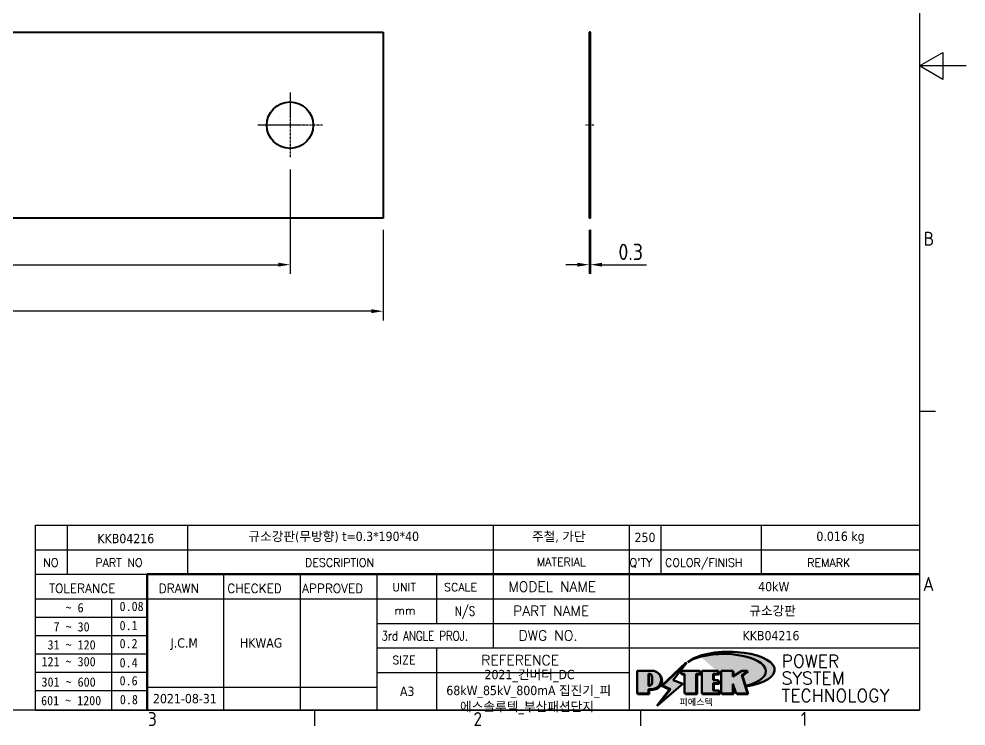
# Model space of a CAD drawing. Header units: millimetres. Extents: x 0 to 420, y 0 to 297.
# Drawn here: x 216.4 to 420, y 6.6 to 158.6 of the extents above; entities that cross this region are included whole.
import ezdxf
from ezdxf.enums import TextEntityAlignment as Align

# ---------------------------------------------------------------- set-up
doc = ezdxf.new("R2010")
doc.units = ezdxf.units.MM
doc.linetypes.add('CHAIN', pattern=[0.7087, 0.4724, -0.0591, 0.1181, -0.0591])
doc.linetypes.add('DASHED', pattern=[0.2067, 0.1654, -0.0413])
doc.layers.get('0').update_dxf_attribs({"color": 3, "lineweight": 25, "true_color": 0x00ff00})
for name, color, linetype, lineweight, true_color in [('가려진 것(ISO)', 2, 'DASHED', 18, 0xffff00), ('가시적인 것(ISO)', 3, 'Continuous', 40, 0x00ff00), ('제목(ISO)', 5, 'Continuous', 50, 0x0000ff), ('중심 표식(ISO)', 1, 'Continuous', 25, 0xff0000), ('중심선(ISO)', 1, 'Continuous', 25, 0xff0000), ('치수(ISO)', 2, 'Continuous', 25, 0xffff00)]:
    doc.layers.add(name, color=color, linetype=linetype, lineweight=lineweight, true_color=true_color)
doc.layers.add('경계(ISO)', color=7, linetype='Continuous', lineweight=25)
doc.layers.add('해치(ISO)', color=7, linetype='Continuous', lineweight=18)
doc.styles.add('HAN_291', font='')
doc.styles.add('HAN_370', font='', dxfattribs={"width": 2})
doc.styles.add('RC_284', font='ROMANC.shx')
doc.styles.add('RC_287', font='ROMANC.shx')
doc.styles.add('RC_292', font='ROMANC.shx')
doc.styles.add('ROMANT_294', font='romant.shx')
doc.styles.add('문자 텍스트_PSTEK_POSCO', font='isocp.shx')
doc.styles.add('치수 텍스트_PSTEK_POSCO', font='isocp.shx')
doc.styles.add('텍스트 스타일198', font='tahoma.ttf')
doc.styles.add('텍스트 스타일333', font='ROMANC.shx', dxfattribs={"width": 0.800000011920929})
doc.styles.get('HAN_291').set_extended_font_data('GulimChe')
doc.styles.get('HAN_370').set_extended_font_data('GulimChe')
doc.dimstyles.new('치수_PSTEK_POSCO', dxfattribs={"dimtxt": 3.5, "dimasz": 2.5, "dimexe": 2, "dimexo": 2.5, "dimgap": 1, "dimtad": 1, "dimrnd": 1e-08, "dimdsep": 46, "dimtxsty": '치수 텍스트_PSTEK_POSCO', "dimcen": 0.09, "dimdle": 10, "dimclrd": 7, "dimclre": 7, "dimclrt": 2, "dimadec": 1, "dimazin": 2, "dimtfac": 1, "dimtmove": 0, "dimatfit": 3, "dimfxl": 1, "dimtolj": 1, "dimlwd": -1, "dimlwe": -1, "dimarcsym": 0})

# ---------------------------------------------------------------- blocks, each defined once
blk = doc.blocks.new('경계 Default Border')
at = {"layer": '경계(ISO)'}
for p, q in [((410, 74.25000190734863), (413.4000015258789, 74.25000190734863)), ((280, 10), (280, 6.599999666213989)), ((350, 10), (350, 6.599999666213989))]:
    blk.add_line(p, q, dxfattribs=at)
at = {"layer": '경계(ISO)', "flags": 128}
for points in [[(10, 10), (10, 287.0000076293945), (410, 287.0000076293945), (410, 10), (10, 10)], [(420, 148.5000038146973), (410, 148.5000038146973), (415, 151.3867473602295), (415, 145.6132507324219), (410, 148.5000038146973)]]:
    blk.add_lwpolyline(points, dxfattribs=at)
at = {"layer": '경계(ISO)', "color": 2, "true_color": 0xffff00, "char_height": 3.00000011920929, "attachment_point": 7, "style": '문자 텍스트_PSTEK_POSCO'}
for s, insert in [('B', (410.878270202895, 109.8463944559917)), ('A', (410.7144008173592, 35.61784856929444)), ('3', (244.1685395229535, 6.57139439638704)), ('2', (314.127739416884, 6.57139439638704)), ('1', (384.4860661041481, 6.59999988079071))]:
    blk.add_mtext(s, dxfattribs=dict(at, insert=insert))
blk = doc.blocks.new('제목 블록 PSTEK')
at = {"true_color": 0x848484}
for points in [[(317.2195697678507, 17.0593801673321), (322.0326348870767, 21.62682475217465), (322.2781991042243, 21.94392121864296), (317.0471853425802, 16.97985676345368), (318.7512090904202, 16.1899260703855), (316.0018030350395, 12.71868385740789), (316.3356552234328, 13.00206718743325), (318.9235935156908, 16.2694494742633)], [(321.9846681452406, 19.60711530335299), (321.4042753185749, 19.60711530335299), (321.4042753185749, 19.45905590879572), (321.9846681452406, 19.45905590879572)], [(324.6615819988275, 19.45905590879572), (325.4196460989604, 19.45905590879572), (325.4196460989604, 20.11051724484596), (325.2419748254881, 20.11051724484596), (325.2419748254881, 19.60711530335299), (324.4839107253602, 19.60711530335299), (324.4839107253602, 15.3430047401139), (322.1623394187076, 15.3430047401139), (322.1623394187076, 15.19494534555726), (324.6615819988275, 15.19494534555726)], [(328.2914414389548, 19.45905590879572), (329.4054050004294, 19.45905590879572), (329.4054050004294, 20.11051724484596), (329.2277337269622, 20.11051724484596), (329.2277337269622, 19.60711530335299), (328.1137701654877, 19.60711530335299), (328.1137701654877, 18.25543873810179), (328.2914414389548, 18.25543873810179)], [(332.5088862584528, 20.1105172448466), (332.3312149849806, 20.1105172448466), (332.3312149849806, 18.99741471888368), (332.5088862584528, 19.11081371413894)], [(335.6156307331414, 20.11051724484596), (335.2535118015555, 20.11051724484596), (334.2514536401189, 19.30614745124769), (335.4855464857051, 15.3430047401139), (333.1954852176545, 15.3430047401139), (333.2478643833523, 15.19494534555726), (335.6632177591723, 15.19494534555726), (334.4291249135862, 19.15808805669106)], [(328.2914414389548, 17.41554667867274), (329.4054050004294, 17.41554667867274), (329.4054050004294, 18.10737934354514), (329.2277337269622, 18.10737934354514), (329.2277337269622, 17.56360607323003), (328.1137701654877, 17.56360607323003), (328.1137701654877, 15.9944660761648), (328.2914414389548, 15.9944660761648)], [(332.5088862584528, 16.92964231796647), (332.3312149849806, 17.43186301645164), (332.3312149849806, 15.3430047401139), (330.0369607660135, 15.3430047401139), (330.0369607660135, 15.19494534555726), (332.5088862584528, 15.19494534555726)], [(329.5356972676428, 15.8464066816075), (329.3580259941756, 15.8464066816075), (329.3580259941756, 15.3430047401139), (325.8342124037171, 15.3430047401139), (325.8342124037171, 15.19494534555726), (329.5356972676428, 15.19494534555726)]]:
    blk.add_hatch(color=252, dxfattribs=at).paths.add_polyline_path(points)
at = {"true_color": 0x0000ff}
blk.add_hatch(color=5, dxfattribs=at).paths.add_polyline_path([(321.6183518841322, 17.4193704504104), (319.5281351041078, 18.24969419629727), (322.4505835294948, 22.02344462252142), (317.2195697678507, 17.0593801673321), (318.9235935156908, 16.2694494742633), (316.1741874603099, 12.79820726128571)])
at = {"true_color": 0xff0000}
h = blk.add_hatch(color=1, dxfattribs=at)
edge = h.paths.add_edge_path(flags=0)
edge.add_line((314.2242174273352, 19.60711530335299), (314.2242174273352, 17.00126995915134))
edge.add_line((314.2242174273352, 17.00126995915134), (314.3485873187598, 17.00126995915134))
edge.add_arc((314.3485873187598, 17.6527312952023), 0.6514613360509371, 270, 360)
edge.add_line((315.0000486548106, 17.6527312952023), (315.0000486548106, 18.95565396730211))
edge.add_arc((314.3485873187598, 18.95565396730212), 0.6514613360508712, 0, 90)
edge.add_line((314.3485873187598, 19.60711530335299), (314.2242174273352, 19.60711530335299))
edge = h.paths.add_edge_path()
edge.add_arc((314.9847713324306, 18.28938669179658), 1.969189947606664, 269.9999999999959, 450)
edge.add_line((314.9847713324306, 20.25857663940318), (311.7664314776902, 20.25857663940324))
edge.add_line((311.7664314776902, 20.25857663940324), (311.7664314776902, 15.3430047401139))
edge.add_line((311.7664314776902, 15.3430047401139), (314.2242174273352, 15.3430047401139))
edge.add_line((314.2242174273352, 15.3430047401139), (314.2242174273352, 16.32019674418991))
edge.add_line((314.2242174273352, 16.32019674418991), (314.9847713324307, 16.32019674418991))
at = {"true_color": 0x848484}
h = blk.add_hatch(color=252, dxfattribs=at)
edge = h.paths.add_edge_path()
edge.add_arc((314.9847713324309, 18.28938669179657), 1.969189947606666, 270, 406.8278729790604)
edge.add_arc((315.1624426058984, 18.1413272972396), 1.969189947606962, -90, 53.560984836317004, ccw=False)
edge.add_line((315.1624426058984, 16.17213734963263), (314.4018887008024, 16.17213734963263))
edge.add_line((314.4018887008024, 16.17213734963263), (314.4018887008024, 15.19494534555726))
edge.add_line((314.4018887008024, 15.19494534555726), (311.9441027511573, 15.19494534555726))
edge.add_line((311.9441027511573, 15.19494534555726), (311.9441027511573, 15.3430047401139))
edge.add_line((311.9441027511573, 15.3430047401139), (314.2242174273352, 15.3430047401139))
edge.add_line((314.2242174273352, 15.3430047401139), (314.2242174273352, 16.32019674418991))
edge.add_line((314.2242174273352, 16.32019674418991), (314.9847713324309, 16.32019674418991))
h = blk.add_hatch(color=252, dxfattribs=at)
edge = h.paths.add_edge_path()
edge.add_line((314.4018887008024, 19.45905590879572), (314.5262585922315, 19.45905590879572))
edge.add_arc((314.5262585922314, 18.80759457274939), 0.6514613360463194, 60.4189348879147, 90.00000000000318, ccw=False)
edge.add_arc((314.3485873187602, 18.95565396730057), 0.6514613360524251, 39.96992292766206, 90.00000000009999)
edge.add_line((314.3485873187591, 19.60711530335307), (314.2242174273352, 19.60711530335298))
edge.add_line((314.2242174273352, 19.60711530335299), (314.2242174273352, 17.00126995915134))
edge.add_line((314.2242174273352, 17.00126995915134), (314.3485873187591, 17.00126995915134))
edge.add_arc((314.3485873187568, 17.652731295233), 0.6514613360816299, 270.0000000002, 274.6930825552478)
edge.add_line((314.4018887008024, 17.0034541317032), (314.4018887008024, 19.45905590879572))
at = {"true_color": 0xff0000}
for points in [[(324.4839107253602, 19.60711530335299), (325.2419748254881, 19.60711530335299), (325.2419748254881, 20.25857663940324), (321.2266040451076, 20.25857663940324), (321.2266040451076, 19.60711530335299), (321.9846681452406, 19.60711530335299), (321.9846681452406, 15.3430047401139), (324.4839107253602, 15.3430047401139)], [(329.2277337269622, 20.25857663940324), (325.65654113025, 20.25857663940324), (325.65654113025, 15.3430047401139), (329.3580259941756, 15.3430047401139), (329.3580259941756, 15.9944660761648), (328.1137701654877, 15.9944660761648), (328.1137701654877, 17.56360607323003), (329.2277337269622, 17.56360607323003), (329.2277337269622, 18.25543873810179), (328.1137701654877, 18.25543873810179), (328.1137701654877, 19.60711530335299), (329.2277337269622, 19.60711530335299)], [(332.3312149849806, 20.25857663940324), (329.8592894925411, 20.25857663940324), (329.8592894925411, 15.3430047401139), (332.3312149849806, 15.3430047401139), (332.3312149849806, 17.4318630164523), (333.0701931098801, 15.3430047401139), (335.4855464857051, 15.3430047401139), (334.2514536401189, 19.30614745124769), (335.4379594596742, 20.25857663940324), (334.3071782107978, 20.25857663940324), (332.3312149849806, 18.99741471888304)]]:
    blk.add_hatch(color=1, dxfattribs=at).paths.add_polyline_path(points)
at = {"layer": '해치(ISO)', "true_color": 0x27d1fc}
h = blk.add_hatch(color=140, dxfattribs=at)
edge = h.paths.add_edge_path()
edge.add_ellipse((330.3660919371412, 20.15576403068321), major_axis=(9.100907360794343, 0), ratio=0.4069904968023172, start_angle=301.3098473703837, end_angle=507.7436900681698)
edge.add_ellipse((331.5340919371412, 20.4634168429492), major_axis=(-9.82350664112931, 0), ratio=0.3942600559756514, start_angle=111.51207141178469, end_angle=334.47025347086895, ccw=False)
edge.add_line((335.1363447531188, 16.8601935978785), (335.0955236905705, 16.99119398620872))
at = {"color": 180, "true_color": 0x3f00ff}
for p, q in [((182.475792979055, 11.79100474011392), (182.4757929790549, 51.56524660363496)), ((182.4757929790549, 51.56524660363496), (372.4757929537551, 51.56524660363496)), ((189.2651435055721, 51.56524660363496), (189.2651435055722, 41.00524660363494)), ((215.2152739891528, 41.00524660363494), (215.2152739891528, 51.56524660363496)), ((280.8758854511282, 51.56524660363496), (280.8758854511282, 41.00524660363494)), ((310.0881549537552, 51.56524660363496), (310.0881549537553, 41.00524660363494)), ((316.9044520275131, 51.56524660363496), (316.9044520275127, 41.00524660363494)), ((338.4566026226726, 51.56524660363496), (338.4566026226727, 41.00524660363494)), ((372.4757929537551, 51.56524660363496), (372.4757929537551, 11.79100474011389)), ((182.475792979055, 46.2852466036349), (372.4757929537551, 46.28524660363492)), ((182.475792979055, 41.00524660363493), (206.451475290024, 41.00524660363493)), ((222.9401812389276, 11.79100474011392), (222.9401812389276, 41.00524660363494)), ((239.4288871878316, 11.79100474011392), (239.4288871878316, 41.00524660363494)), ((255.9175931367356, 11.79100474011392), (255.9175931367356, 41.00524660363494)), ((268.6918866058747, 41.00524660363494), (268.6918866058747, 30.44524660363498)), ((280.8758854511282, 41.00524660363494), (280.8758854511282, 25.16524660363502)), ((310.088154953755, 41.00524660363494), (310.088154953755, 11.79100474011392)), ((182.475792979055, 35.72524660363497), (206.451475290024, 35.72524660363497)), ((198.8621818849491, 12.02524660363491), (198.8621818849491, 35.72524660363497)), ((206.451475290024, 35.72524660363497), (372.4757929537551, 35.72524660363497)), ((182.475792979055, 31.77524660363492), (206.451475290024, 31.77524660363492)), ((255.917593136736, 30.44524660363498), (372.4757929537552, 30.44524660363501)), ((182.475792979055, 27.82524660363487), (206.451475290024, 27.82524660363487)), ((255.9175931367359, 25.16524660363502), (372.4757929537552, 25.165246603635)), ((268.6918866058744, 25.16524660363502), (268.6918866058744, 11.79100474011392)), ((182.475792979055, 23.87524660363505), (206.451475290024, 23.87524660363505)), ((182.475792979055, 19.92524660363478), (206.451475290024, 19.92524660363478)), ((255.9175931367359, 19.88524660363481), (310.0881549537553, 19.88524660363481)), ((206.451475290024, 16.74100474011396), (255.9175931367359, 16.74100474011396)), ((182.475792979055, 15.97524660363496), (206.451475290024, 15.97524660363496)), ((182.475792979055, 11.79100474011392), (372.4757929537551, 11.79100474011389))]:
    blk.add_line(p, q, dxfattribs=at)
at = {"color": 7, "lineweight": 50}
for p, q in [((206.4514752900237, 11.79100474011392), (206.4514752900237, 41.00524660363494)), ((206.451475290024, 41.00524660363494), (372.4757929537551, 41.00524660363496))]:
    blk.add_line(p, q, dxfattribs=at)
at = {"color": 7}
for p, q in [((322.2781991042243, 21.94392121864296), (317.0471853425802, 16.97985676345368)), ((322.4505835294948, 22.02344462252142), (317.2195697678507, 17.0593801673321)), ((317.2195697678507, 17.0593801673321), (322.0326348870767, 21.62682475217465)), ((319.5281351041078, 18.24969419629727), (322.4505835294948, 22.02344462252142)), ((322.0326348870767, 21.62682475217465), (322.2781991042243, 21.94392121864296)), ((311.7664314776902, 20.25900474011391), (311.7664314776902, 15.34300474011391)), ((314.9847713324309, 20.25857663940324), (311.7664314776902, 20.25857663940324)), ((314.9847713324309, 20.25857663940324), (311.7664314776902, 20.25857663940324)), ((311.7664314776902, 20.25857663940324), (311.7664314776902, 15.3430047401139)), ((314.2242174273352, 17.00126995915134), (314.2242174273352, 19.60711530335299)), ((314.2242174273352, 19.60711530335299), (314.3485873187591, 19.60711530335299)), ((314.3485873187591, 19.60711530335299), (314.2242174273352, 19.60711530335299)), ((314.2242174273352, 19.60711530335299), (314.2242174273352, 17.00126995915134)), ((314.2242174273352, 17.00126995915134), (314.2242174273352, 19.60711530335299)), ((314.2242174273352, 19.60711530335299), (314.3485873187591, 19.60711530335299)), ((314.4018887008024, 19.45905590879572), (314.5262585922314, 19.45905590879572)), ((314.4018887008024, 17.0034541317032), (314.4018887008024, 19.45905590879572)), ((315.0000486548106, 18.95565396730275), (315.0000486548106, 17.65273129520161)), ((315.0000486548106, 18.95565396730275), (315.0000486548106, 17.65273129520161)), ((325.2419748254881, 20.25857663940324), (321.2266040451076, 20.25857663940324)), ((321.2266040451076, 20.25857663940324), (321.2266040451076, 19.60711530335299)), ((325.2419748254881, 20.25857663940324), (321.2266040451076, 20.25857663940324)), ((321.2266040451076, 20.25857663940324), (321.2266040451076, 19.60711530335299)), ((321.2266040451076, 19.60711530335299), (321.9846681452406, 19.60711530335299)), ((321.2266040451076, 19.60711530335299), (321.9846681452406, 19.60711530335299)), ((321.4042753185749, 19.60711530335299), (321.4042753185749, 19.45905590879572)), ((321.9846681452406, 19.60711530335299), (321.4042753185749, 19.60711530335299)), ((321.4042753185749, 19.45905590879572), (321.9846681452406, 19.45905590879572)), ((321.9846681452406, 19.60711530335299), (321.9846681452406, 15.3430047401139)), ((321.9846681452406, 19.45905590879572), (321.9846681452406, 19.60711530335299)), ((321.9846681452406, 19.60711530335299), (321.9846681452406, 15.3430047401139)), ((324.4839107253602, 19.60711530335299), (325.2419748254881, 19.60711530335299)), ((324.4839107253602, 15.3430047401139), (324.4839107253602, 19.60711530335299)), ((325.2419748254881, 19.60711530335299), (324.4839107253602, 19.60711530335299)), ((324.4839107253602, 19.60711530335299), (324.4839107253602, 15.3430047401139)), ((324.4839107253602, 19.60711530335299), (325.2419748254881, 19.60711530335299)), ((324.4839107253602, 15.3430047401139), (324.4839107253602, 19.60711530335299)), ((324.6615819988275, 19.45905590879572), (325.4196460989604, 19.45905590879572)), ((324.6615819988275, 15.19494534555726), (324.6615819988275, 19.45905590879572)), ((325.2419748254881, 19.60711530335299), (325.2419748254881, 20.25857663940324)), ((325.2419748254881, 19.60711530335299), (325.2419748254881, 20.25857663940324)), ((325.4196460989604, 20.11051724484596), (325.2419748254881, 20.11051724484596)), ((325.2419748254881, 20.11051724484596), (325.2419748254881, 19.60711530335299)), ((325.4196460989604, 19.45905590879572), (325.4196460989604, 20.11051724484596)), ((329.2277337269622, 20.25857663940324), (325.65654113025, 20.25857663940324)), ((325.65654113025, 20.25857663940324), (325.65654113025, 15.3430047401139)), ((325.65654113025, 20.25857663940324), (325.65654113025, 15.3430047401139)), ((329.2277337269622, 20.25857663940324), (325.65654113025, 20.25857663940324)), ((328.1137701654877, 18.25543873810179), (328.1137701654877, 19.60711530335299)), ((328.1137701654877, 19.60711530335299), (329.2277337269622, 19.60711530335299)), ((329.2277337269622, 19.60711530335299), (328.1137701654877, 19.60711530335299)), ((328.1137701654877, 19.60711530335299), (328.1137701654877, 18.25543873810179)), ((328.1137701654877, 18.25543873810179), (328.1137701654877, 19.60711530335299)), ((328.1137701654877, 19.60711530335299), (329.2277337269622, 19.60711530335299)), ((328.2914414389548, 18.25543873810179), (328.2914414389548, 19.45905590879572)), ((328.2914414389548, 19.45905590879572), (329.4054050004294, 19.45905590879572)), ((329.2277337269622, 19.60711530335299), (329.2277337269622, 20.25857663940324)), ((329.2277337269622, 19.60711530335299), (329.2277337269622, 20.25857663940324)), ((329.4054050004294, 20.11051724484596), (329.2277337269622, 20.11051724484596)), ((329.2277337269622, 20.11051724484596), (329.2277337269622, 19.60711530335299)), ((329.4054050004294, 19.45905590879572), (329.4054050004294, 20.11051724484596)), ((332.3312149849806, 20.25857663940324), (329.8592894925411, 20.25857663940324)), ((329.8592894925411, 20.25857663940324), (329.8592894925411, 15.3430047401139)), ((329.8592894925411, 20.25857663940324), (329.8592894925411, 15.3430047401139)), ((332.3312149849806, 20.25857663940324), (329.8592894925411, 20.25857663940324)), ((334.3071782107978, 20.25857663940324), (332.3312149849806, 18.99741471888304)), ((332.3312149849806, 18.99741471888304), (332.3312149849806, 20.25857663940324)), ((334.3071782107978, 20.25857663940324), (332.3312149849806, 18.99741471888304)), ((332.3312149849806, 18.99741471888304), (332.3312149849806, 20.25857663940324)), ((332.5088862584528, 20.1105172448466), (332.3312149849806, 20.1105172448466)), ((332.3312149849806, 20.1105172448466), (332.3312149849806, 18.99741471888368)), ((332.3312149849806, 18.99741471888368), (332.5088862584528, 19.11081371413894)), ((332.5088862584528, 19.11081371413894), (332.5088862584528, 20.1105172448466)), ((334.2514536401189, 19.30614745124769), (335.4379594596742, 20.25857663940324)), ((334.2514536401189, 19.30614745124769), (335.4379594596742, 20.25857663940324)), ((335.2535118015555, 20.11051724484596), (334.2514536401189, 19.30614745124769)), ((335.4855464857051, 15.3430047401139), (334.2514536401189, 19.30614745124769)), ((334.2514536401189, 19.30614745124769), (335.4855464857051, 15.3430047401139)), ((335.4855464857051, 15.3430047401139), (334.2514536401189, 19.30614745124769)), ((335.4379594596742, 20.25857663940324), (334.3071782107978, 20.25857663940324)), ((335.4379594596742, 20.25857663940324), (334.3071782107978, 20.25857663940324)), ((334.4291249135862, 19.15808805669104), (335.6156307331414, 20.11051724484596)), ((335.6632177591723, 15.19494534555726), (334.4291249135862, 19.15808805669104)), ((335.6156307331414, 20.11051724484596), (335.2535118015555, 20.11051724484596)), ((314.3485873187591, 17.00126995915134), (314.2242174273352, 17.00126995915134)), ((314.2242174273352, 17.00126995915134), (314.3485873187591, 17.00126995915134)), ((314.3485873187591, 17.00126995915134), (314.2242174273352, 17.00126995915134)), ((314.2242174273352, 16.32019674418991), (314.9847713324309, 16.32019674418991)), ((314.2242174273352, 15.3430047401139), (314.2242174273352, 16.32019674418991)), ((314.9847713324309, 16.32019674418991), (314.2242174273352, 16.32019674418991)), ((314.2242174273352, 16.32019674418991), (314.2242174273352, 15.3430047401139)), ((314.2242174273352, 16.32019674418991), (314.9847713324309, 16.32019674418991)), ((314.2242174273352, 15.3430047401139), (314.2242174273352, 16.32019674418991)), ((316.1741874603099, 12.79820726128571), (321.6183518841322, 17.4193704504104)), ((317.0471853425802, 16.97985676345368), (318.7512090904202, 16.1899260703855)), ((318.9235935156908, 16.2694494742633), (317.2195697678507, 17.0593801673321)), ((317.2195697678507, 17.0593801673321), (318.9235935156908, 16.2694494742633)), ((321.6183518841322, 17.4193704504104), (319.5281351041078, 18.24969419629727)), ((329.2277337269622, 18.25543873810179), (328.1137701654877, 18.25543873810179)), ((328.1137701654877, 18.25543873810179), (328.2914414389548, 18.25543873810179)), ((329.2277337269622, 18.25543873810179), (328.1137701654877, 18.25543873810179)), ((328.1137701654877, 17.56360607323003), (329.2277337269622, 17.56360607323003)), ((328.1137701654877, 15.9944660761648), (328.1137701654877, 17.56360607323003)), ((329.2277337269622, 17.56360607323003), (328.1137701654877, 17.56360607323003)), ((328.1137701654877, 17.56360607323003), (328.1137701654877, 15.9944660761648)), ((328.1137701654877, 17.56360607323003), (329.2277337269622, 17.56360607323003)), ((328.1137701654877, 15.9944660761648), (328.1137701654877, 17.56360607323003)), ((328.2914414389548, 15.9944660761648), (328.2914414389548, 17.41554667867274)), ((328.2914414389548, 17.41554667867274), (329.4054050004294, 17.41554667867274)), ((329.2277337269622, 17.56360607323003), (329.2277337269622, 18.25543873810179)), ((329.2277337269622, 17.56360607323003), (329.2277337269622, 18.25543873810179)), ((329.4054050004294, 18.10737934354514), (329.2277337269622, 18.10737934354514)), ((329.2277337269622, 18.10737934354514), (329.2277337269622, 17.56360607323003)), ((329.4054050004294, 17.41554667867274), (329.4054050004294, 18.10737934354514)), ((332.3312149849806, 17.4318630164523), (333.0701931098801, 15.3430047401139)), ((332.3312149849806, 15.3430047401139), (332.3312149849806, 17.4318630164523)), ((332.5088862584528, 16.92964231796647), (332.3312149849806, 17.43186301645164)), ((332.3312149849806, 17.43186301645164), (332.3312149849806, 15.3430047401139)), ((332.3312149849806, 17.4318630164523), (333.0701931098801, 15.3430047401139)), ((332.3312149849806, 15.3430047401139), (332.3312149849806, 17.4318630164523)), ((332.5088862584528, 15.19494534555726), (332.5088862584528, 16.92964231796647)), ((345.0447381189468, 17.50375595811051), (344.9867755289346, 17.689895936919)), ((311.7664314776902, 15.3430047401139), (314.2242174273352, 15.3430047401139)), ((311.7664314776902, 15.3430047401139), (314.2242174273352, 15.3430047401139)), ((314.2242174273352, 15.3430047401139), (311.9441027511573, 15.3430047401139)), ((311.9441027511573, 15.3430047401139), (311.9441027511573, 15.19494534555726)), ((311.9441027511573, 15.19494534555726), (314.4018887008024, 15.19494534555726)), ((314.4018887008024, 16.17213734963263), (315.162442605898, 16.17213734963263)), ((314.4018887008024, 15.19494534555726), (314.4018887008024, 16.17213734963263)), ((318.7512090904202, 16.1899260703855), (316.0018030350395, 12.71868385740789)), ((318.9235935156908, 16.2694494742633), (316.1741874603099, 12.79820726128571)), ((316.3356552234328, 13.00206718743325), (318.9235935156908, 16.2694494742633)), ((321.9846681452406, 15.3430047401139), (324.4839107253602, 15.3430047401139)), ((321.9846681452406, 15.3430047401139), (324.4839107253602, 15.3430047401139)), ((324.4839107253602, 15.3430047401139), (322.1623394187076, 15.3430047401139)), ((322.1623394187076, 15.3430047401139), (322.1623394187076, 15.19494534555726)), ((322.1623394187076, 15.19494534555726), (324.6615819988275, 15.19494534555726)), ((325.65654113025, 15.3430047401139), (329.3580259941756, 15.3430047401139)), ((325.65654113025, 15.3430047401139), (329.3580259941756, 15.3430047401139)), ((329.3580259941756, 15.3430047401139), (325.8342124037171, 15.3430047401139)), ((325.8342124037171, 15.3430047401139), (325.8342124037171, 15.19494534555726)), ((325.8342124037171, 15.19494534555726), (329.5356972676428, 15.19494534555726)), ((329.3580259941756, 15.9944660761648), (328.1137701654877, 15.9944660761648)), ((328.1137701654877, 15.9944660761648), (328.2914414389548, 15.9944660761648)), ((329.3580259941756, 15.9944660761648), (328.1137701654877, 15.9944660761648)), ((329.3580259941756, 15.3430047401139), (329.3580259941756, 15.9944660761648)), ((329.3580259941756, 15.3430047401139), (329.3580259941756, 15.9944660761648)), ((329.5356972676428, 15.8464066816075), (329.3580259941756, 15.8464066816075)), ((329.3580259941756, 15.8464066816075), (329.3580259941756, 15.3430047401139)), ((329.5356972676428, 15.19494534555726), (329.5356972676428, 15.8464066816075)), ((329.8592894925411, 15.3430047401139), (332.3312149849806, 15.3430047401139)), ((329.8592894925411, 15.3430047401139), (332.3312149849806, 15.3430047401139)), ((332.3312149849806, 15.3430047401139), (330.0369607660135, 15.3430047401139)), ((330.0369607660135, 15.3430047401139), (330.0369607660135, 15.19494534555726)), ((330.0369607660135, 15.19494534555726), (332.5088862584528, 15.19494534555726)), ((333.0701931098801, 15.3430047401139), (335.4855464857051, 15.3430047401139)), ((333.0701931098801, 15.3430047401139), (335.4855464857051, 15.3430047401139)), ((335.4855464857051, 15.3430047401139), (333.1954852176545, 15.3430047401139)), ((333.1954852176545, 15.3430047401139), (333.2478643833523, 15.19494534555726)), ((333.2478643833523, 15.19494534555726), (335.6632177591723, 15.19494534555726)), ((316.0018030350395, 12.71868385740789), (316.3356552234328, 13.00206718743325))]:
    blk.add_line(p, q, dxfattribs=at)
at = {"color": 5, "true_color": 0x0000ff}
for p, q in [((322.4505835294948, 22.02344462252142), (317.2195697678507, 17.0593801673321)), ((319.5281351041078, 18.24969419629727), (322.4505835294948, 22.02344462252142)), ((316.1741874603099, 12.79820726128571), (321.6183518841322, 17.4193704504104)), ((317.2195697678507, 17.0593801673321), (318.9235935156908, 16.2694494742633)), ((321.6183518841322, 17.4193704504104), (319.5281351041078, 18.24969419629727)), ((318.9235935156908, 16.2694494742633), (316.1741874603099, 12.79820726128571))]:
    blk.add_line(p, q, dxfattribs=at)
at = {"color": 1, "true_color": 0xff0000}
for p, q in [((314.9847713324309, 20.25857663940324), (311.7664314776902, 20.25857663940324)), ((311.7664314776902, 20.25857663940324), (311.7664314776902, 15.3430047401139)), ((314.2242174273352, 17.00126995915134), (314.2242174273352, 19.60711530335299)), ((314.2242174273352, 19.60711530335299), (314.3485873187591, 19.60711530335299)), ((315.0000486548106, 18.95565396730275), (315.0000486548106, 17.65273129520161)), ((325.2419748254881, 20.25857663940324), (321.2266040451076, 20.25857663940324)), ((321.2266040451076, 20.25857663940324), (321.2266040451076, 19.60711530335299)), ((321.2266040451076, 19.60711530335299), (321.9846681452406, 19.60711530335299)), ((321.9846681452406, 19.60711530335299), (321.9846681452406, 15.3430047401139)), ((324.4839107253602, 19.60711530335299), (325.2419748254881, 19.60711530335299)), ((324.4839107253602, 15.3430047401139), (324.4839107253602, 19.60711530335299)), ((325.2419748254881, 19.60711530335299), (325.2419748254881, 20.25857663940324)), ((329.2277337269622, 20.25857663940324), (325.65654113025, 20.25857663940324)), ((325.65654113025, 20.25857663940324), (325.65654113025, 15.3430047401139)), ((328.1137701654877, 18.25543873810179), (328.1137701654877, 19.60711530335299)), ((328.1137701654877, 19.60711530335299), (329.2277337269622, 19.60711530335299)), ((329.2277337269622, 19.60711530335299), (329.2277337269622, 20.25857663940324)), ((332.3312149849806, 20.25857663940324), (329.8592894925411, 20.25857663940324)), ((329.8592894925411, 20.25857663940324), (329.8592894925411, 15.3430047401139)), ((334.3071782107978, 20.25857663940324), (332.3312149849806, 18.99741471888304)), ((332.3312149849806, 18.99741471888304), (332.3312149849806, 20.25857663940324)), ((334.2514536401189, 19.30614745124769), (335.4379594596742, 20.25857663940324)), ((335.4855464857051, 15.3430047401139), (334.2514536401189, 19.30614745124769)), ((335.4379594596742, 20.25857663940324), (334.3071782107978, 20.25857663940324)), ((314.3485873187591, 17.00126995915134), (314.2242174273352, 17.00126995915134)), ((314.2242174273352, 16.32019674418991), (314.9847713324309, 16.32019674418991)), ((314.2242174273352, 15.3430047401139), (314.2242174273352, 16.32019674418991)), ((329.2277337269622, 18.25543873810179), (328.1137701654877, 18.25543873810179)), ((328.1137701654877, 17.56360607323003), (329.2277337269622, 17.56360607323003)), ((328.1137701654877, 15.9944660761648), (328.1137701654877, 17.56360607323003)), ((329.2277337269622, 17.56360607323003), (329.2277337269622, 18.25543873810179)), ((332.3312149849806, 17.4318630164523), (333.0701931098801, 15.3430047401139)), ((332.3312149849806, 15.3430047401139), (332.3312149849806, 17.4318630164523)), ((311.7664314776902, 15.3430047401139), (314.2242174273352, 15.3430047401139)), ((321.9846681452406, 15.3430047401139), (324.4839107253602, 15.3430047401139)), ((325.65654113025, 15.3430047401139), (329.3580259941756, 15.3430047401139)), ((329.3580259941756, 15.9944660761648), (328.1137701654877, 15.9944660761648)), ((329.3580259941756, 15.3430047401139), (329.3580259941756, 15.9944660761648)), ((329.8592894925411, 15.3430047401139), (332.3312149849806, 15.3430047401139)), ((333.0701931098801, 15.3430047401139), (335.4855464857051, 15.3430047401139))]:
    blk.add_line(p, q, dxfattribs=at)
at = {"color": 7}
for centre, radius, start, end in [((314.3485873187598, 18.95565396730211), 0.6514613360508712, 0, 90), ((314.3485873187602, 18.95565396730057), 0.6514613360524251, 39.96992292766117, 90), ((314.3485873187598, 18.95565396730212), 0.6514613360508712, 0, 90), ((314.5262585922314, 18.80759457274939), 0.6514613360463193, 60.41893488791137, 90), ((314.9847713324309, 18.28938669179658), 1.969189947606665, 270, 90), ((314.9847713324309, 18.28938669179658), 1.969189947606665, 270, 90), ((314.9847713324307, 18.2893866917965), 1.969189947606594, 270, 46.82787297909833), ((315.1624426058984, 18.1413272972396), 1.969189947606961, 270, 53.56098483636067), ((314.3485873187597, 17.65273129520228), 0.6514613360509381, 270, 0), ((314.3485873187598, 17.6527312952023), 0.6514613360509381, 270, 0), ((314.3485873187568, 17.652731295233), 0.6514613360816299, 270, 274.6930825552478)]:
    blk.add_arc(centre, radius, start, end, dxfattribs=at)
at = {"color": 1, "true_color": 0xff0000}
for centre, radius, start, end in [((314.3485873187598, 18.95565396730211), 0.6514613360508712, 0, 90), ((314.9847713324309, 18.28938669179657), 1.969189947606665, 270, 90), ((314.3485873187598, 17.6527312952023), 0.6514613360509381, 270, 0)]:
    blk.add_arc(centre, radius, start, end, dxfattribs=at)
at = {"layer": '제목(ISO)', "lineweight": 18}
blk.add_line((182.475792979055, 35.72500474011393), (182.475792979055, 11.79100474011392), dxfattribs=at)
at = {"layer": '제목(ISO)'}
for p, q in [((322.2781991042243, 21.94392121864296), (317.0471853425802, 16.97985676345368)), ((322.4505835294948, 22.02344462252142), (317.2195697678507, 17.0593801673321)), ((317.2195697678507, 17.0593801673321), (322.0326348870767, 21.62682475217465)), ((319.5281351041078, 18.24969419629727), (322.4505835294948, 22.02344462252142)), ((322.0326348870767, 21.62682475217465), (322.2781991042243, 21.94392121864296)), ((314.9847713324306, 20.25857663940324), (311.7664314776902, 20.25857663940324)), ((311.7664314776902, 20.25857663940324), (311.7664314776902, 15.3430047401139)), ((314.2242174273352, 17.00126995915134), (314.2242174273352, 19.60711530335299)), ((314.2242174273352, 19.60711530335299), (314.3485873187598, 19.60711530335299)), ((314.3485873187591, 19.60711530335299), (314.2242174273352, 19.60711530335299)), ((314.2242174273352, 19.60711530335299), (314.2242174273352, 17.00126995915134)), ((314.4018887008024, 19.45905590879572), (314.5262585922314, 19.45905590879572)), ((314.4018887008024, 17.0034541317032), (314.4018887008024, 19.45905590879572)), ((315.0000486548106, 18.95565396730211), (315.0000486548106, 17.6527312952023)), ((325.2419748254881, 20.25857663940324), (321.2266040451076, 20.25857663940324)), ((321.2266040451076, 20.25857663940324), (321.2266040451076, 19.60711530335299)), ((321.2266040451076, 19.60711530335299), (321.9846681452406, 19.60711530335299)), ((321.9846681452406, 19.60711530335299), (321.4042753185749, 19.60711530335299)), ((321.4042753185749, 19.60711530335299), (321.4042753185749, 19.45905590879572)), ((321.4042753185749, 19.45905590879572), (321.9846681452406, 19.45905590879572)), ((321.9846681452406, 19.60711530335299), (321.9846681452406, 15.3430047401139)), ((321.9846681452406, 19.45905590879572), (321.9846681452406, 19.60711530335299)), ((324.4839107253602, 19.60711530335299), (325.2419748254881, 19.60711530335299)), ((324.4839107253602, 15.3430047401139), (324.4839107253602, 19.60711530335299)), ((325.2419748254881, 19.60711530335299), (324.4839107253602, 19.60711530335299)), ((324.4839107253602, 19.60711530335299), (324.4839107253602, 15.3430047401139)), ((324.6615819988275, 19.45905590879572), (325.4196460989604, 19.45905590879572)), ((324.6615819988275, 15.19494534555726), (324.6615819988275, 19.45905590879572)), ((325.2419748254881, 19.60711530335299), (325.2419748254881, 20.25857663940324)), ((325.4196460989604, 20.11051724484596), (325.2419748254881, 20.11051724484596)), ((325.2419748254881, 20.11051724484596), (325.2419748254881, 19.60711530335299)), ((325.4196460989604, 19.45905590879572), (325.4196460989604, 20.11051724484596)), ((329.2277337269622, 20.25857663940324), (325.65654113025, 20.25857663940324)), ((325.65654113025, 20.25857663940324), (325.65654113025, 15.3430047401139)), ((328.1137701654877, 18.25543873810179), (328.1137701654877, 19.60711530335299)), ((328.1137701654877, 19.60711530335299), (329.2277337269622, 19.60711530335299)), ((329.2277337269622, 19.60711530335299), (328.1137701654877, 19.60711530335299)), ((328.1137701654877, 19.60711530335299), (328.1137701654877, 18.25543873810179)), ((328.2914414389548, 19.45905590879572), (329.4054050004294, 19.45905590879572)), ((328.2914414389548, 18.25543873810179), (328.2914414389548, 19.45905590879572)), ((329.2277337269622, 19.60711530335299), (329.2277337269622, 20.25857663940324)), ((329.4054050004294, 20.11051724484596), (329.2277337269622, 20.11051724484596)), ((329.2277337269622, 20.11051724484596), (329.2277337269622, 19.60711530335299)), ((329.4054050004294, 19.45905590879572), (329.4054050004294, 20.11051724484596)), ((332.3312149849806, 20.25857663940324), (329.8592894925411, 20.25857663940324)), ((329.8592894925411, 20.25857663940324), (329.8592894925411, 15.3430047401139)), ((334.3071782107978, 20.25857663940324), (332.3312149849806, 18.99741471888304)), ((332.3312149849806, 18.99741471888304), (332.3312149849806, 20.25857663940324)), ((332.5088862584528, 20.1105172448466), (332.3312149849806, 20.1105172448466)), ((332.3312149849806, 20.1105172448466), (332.3312149849806, 18.99741471888368)), ((332.3312149849806, 18.99741471888368), (332.5088862584528, 19.11081371413894)), ((332.5088862584528, 19.11081371413894), (332.5088862584528, 20.1105172448466)), ((334.2514536401189, 19.30614745124769), (335.4379594596742, 20.25857663940324)), ((335.2535118015555, 20.11051724484596), (334.2514536401189, 19.30614745124769)), ((335.4855464857051, 15.3430047401139), (334.2514536401189, 19.30614745124769)), ((334.2514536401189, 19.30614745124769), (335.4855464857051, 15.3430047401139)), ((335.4379594596742, 20.25857663940324), (334.3071782107978, 20.25857663940324)), ((334.4291249135862, 19.15808805669106), (335.6156307331414, 20.11051724484596)), ((335.6632177591723, 15.19494534555726), (334.4291249135862, 19.15808805669106)), ((335.6156307331414, 20.11051724484596), (335.2535118015555, 20.11051724484596)), ((314.3485873187598, 17.00126995915134), (314.2242174273352, 17.00126995915134)), ((314.2242174273352, 17.00126995915134), (314.3485873187591, 17.00126995915134)), ((314.2242174273352, 15.3430047401139), (314.2242174273352, 16.32019674418991)), ((314.2242174273352, 16.32019674418991), (314.9847713324307, 16.32019674418991)), ((314.9847713324309, 16.32019674418991), (314.2242174273352, 16.32019674418991)), ((314.2242174273352, 16.32019674418991), (314.2242174273352, 15.3430047401139)), ((316.1741874603099, 12.79820726128571), (321.6183518841322, 17.4193704504104)), ((317.0471853425802, 16.97985676345368), (318.7512090904202, 16.1899260703855)), ((317.2195697678507, 17.0593801673321), (318.9235935156908, 16.2694494742633)), ((318.9235935156908, 16.2694494742633), (317.2195697678507, 17.0593801673321)), ((321.6183518841322, 17.4193704504104), (319.5281351041078, 18.24969419629727)), ((329.2277337269622, 18.25543873810179), (328.1137701654877, 18.25543873810179)), ((328.1137701654877, 18.25543873810179), (328.2914414389548, 18.25543873810179)), ((328.1137701654877, 15.9944660761648), (328.1137701654877, 17.56360607323003)), ((328.1137701654877, 17.56360607323003), (329.2277337269622, 17.56360607323003)), ((329.2277337269622, 17.56360607323003), (328.1137701654877, 17.56360607323003)), ((328.1137701654877, 17.56360607323003), (328.1137701654877, 15.9944660761648)), ((328.2914414389548, 17.41554667867274), (329.4054050004294, 17.41554667867274)), ((328.2914414389548, 15.9944660761648), (328.2914414389548, 17.41554667867274)), ((329.2277337269622, 17.56360607323003), (329.2277337269622, 18.25543873810179)), ((329.4054050004294, 18.10737934354514), (329.2277337269622, 18.10737934354514)), ((329.2277337269622, 18.10737934354514), (329.2277337269622, 17.56360607323003)), ((329.4054050004294, 17.41554667867274), (329.4054050004294, 18.10737934354514)), ((332.3312149849806, 15.3430047401139), (332.3312149849806, 17.4318630164523)), ((332.3312149849806, 17.4318630164523), (333.0701931098801, 15.3430047401139)), ((332.5088862584528, 16.92964231796647), (332.3312149849806, 17.43186301645164)), ((332.3312149849806, 17.43186301645164), (332.3312149849806, 15.3430047401139)), ((332.5088862584528, 15.19494534555726), (332.5088862584528, 16.92964231796647)), ((311.7664314776902, 15.3430047401139), (314.2242174273352, 15.3430047401139)), ((314.2242174273352, 15.3430047401139), (311.9441027511573, 15.3430047401139)), ((311.9441027511573, 15.3430047401139), (311.9441027511573, 15.19494534555726)), ((311.9441027511573, 15.19494534555726), (314.4018887008024, 15.19494534555726)), ((314.4018887008024, 15.19494534555726), (314.4018887008024, 16.17213734963263)), ((314.4018887008024, 16.17213734963263), (315.1624426058984, 16.17213734963263)), ((318.7512090904202, 16.1899260703855), (316.0018030350395, 12.71868385740789)), ((318.9235935156908, 16.2694494742633), (316.1741874603099, 12.79820726128571)), ((316.3356552234328, 13.00206718743325), (318.9235935156908, 16.2694494742633)), ((321.9846681452406, 15.3430047401139), (324.4839107253602, 15.3430047401139)), ((324.4839107253602, 15.3430047401139), (322.1623394187076, 15.3430047401139)), ((322.1623394187076, 15.3430047401139), (322.1623394187076, 15.19494534555726)), ((322.1623394187076, 15.19494534555726), (324.6615819988275, 15.19494534555726)), ((325.65654113025, 15.3430047401139), (329.3580259941756, 15.3430047401139)), ((329.3580259941756, 15.3430047401139), (325.8342124037171, 15.3430047401139)), ((325.8342124037171, 15.3430047401139), (325.8342124037171, 15.19494534555726)), ((325.8342124037171, 15.19494534555726), (329.5356972676428, 15.19494534555726)), ((329.3580259941756, 15.9944660761648), (328.1137701654877, 15.9944660761648)), ((328.1137701654877, 15.9944660761648), (328.2914414389548, 15.9944660761648)), ((329.3580259941756, 15.3430047401139), (329.3580259941756, 15.9944660761648)), ((329.5356972676428, 15.8464066816075), (329.3580259941756, 15.8464066816075)), ((329.3580259941756, 15.8464066816075), (329.3580259941756, 15.3430047401139)), ((329.5356972676428, 15.19494534555726), (329.5356972676428, 15.8464066816075)), ((329.8592894925411, 15.3430047401139), (332.3312149849806, 15.3430047401139)), ((332.3312149849806, 15.3430047401139), (330.0369607660135, 15.3430047401139)), ((330.0369607660135, 15.3430047401139), (330.0369607660135, 15.19494534555726)), ((330.0369607660135, 15.19494534555726), (332.5088862584528, 15.19494534555726)), ((333.0701931098801, 15.3430047401139), (335.4855464857051, 15.3430047401139)), ((335.4855464857051, 15.3430047401139), (333.1954852176545, 15.3430047401139)), ((333.1954852176545, 15.3430047401139), (333.2478643833523, 15.19494534555726)), ((333.2478643833523, 15.19494534555726), (335.6632177591723, 15.19494534555726)), ((316.0018030350395, 12.71868385740789), (316.3356552234328, 13.00206718743325))]:
    blk.add_line(p, q, dxfattribs=at)
at = {"layer": '제목(ISO)', "color": 4, "true_color": 0x00ffff}
blk.add_line((335.1363447531188, 16.8601935978785), (335.0955236905705, 16.99119398620872), dxfattribs=at)
at = {"layer": '제목(ISO)'}
for centre, radius, start, end in [((314.3485873187598, 18.95565396730212), 0.6514613360508712, 0, 90), ((314.3485873187602, 18.95565396730057), 0.6514613360524251, 39.96992292766117, 90), ((314.5262585922314, 18.80759457274939), 0.6514613360463193, 60.41893488791137, 90), ((314.9847713324306, 18.28938669179658), 1.969189947606664, 46.82787297909431, 90), ((314.9847713324307, 18.2893866917965), 1.969189947606594, 270, 46.82787297909833), ((314.9847713324309, 18.28938669179657), 1.969189947606666, 270, 46.8278729790603), ((315.1624426058984, 18.1413272972396), 1.969189947606962, 270, 53.56098483631701), ((314.3485873187598, 17.6527312952023), 0.6514613360509371, 270, 0), ((314.3485873187568, 17.652731295233), 0.6514613360816299, 270, 274.6930825552478)]:
    blk.add_arc(centre, radius, start, end, dxfattribs=at)
at = {"layer": '제목(ISO)', "color": 4, "true_color": 0x00ffff}
for centre, major_axis, ratio, start_param, end_param in [((331.5340919371412, 20.4634168429492), (9.82350664112931, 0), 0.3942600559756514, 5.087845455444478, 8.97919982663645), ((330.3660919371412, 20.15576403068321), (9.100907360794343, 0), 0.4069904968023172, 5.258848905294775, 8.861799147915196)]:
    blk.add_ellipse(centre, major_axis=major_axis, ratio=ratio, start_param=start_param, end_param=end_param, dxfattribs=at)
at = {"color": 2, "true_color": 0xffff00}
for s, height, style, p in [('NO', 1.742399930953979, 'RC_284', (184.135398793432, 42.62317362549192)), ('PART NO', 1.742399930953979, 'RC_284', (195.3359407378685, 42.62317362549192)), ('DESCRIPTION', 1.742399930953979, 'RC_284', (240.4025565652523, 42.62317362549192)), ("Q'TY", 1.742399930953979, 'RC_284', (310.1440786515383, 42.62317362549192)), ('COLOR/FINISH', 1.742399930953979, 'RC_284', (317.7725341324144, 42.62317362549192)), ('REMARK', 1.742399930953979, 'RC_284', (348.346649953877, 42.62317362549192)), (' TOLERANCE', 1.899999976158142, 'RC_287', (184.0872874387979, 37.00893196870329)), ('DRAWN', 1.899999976158142, 'RC_287', (208.9766620976279, 37.00893196870329)), ('CHECKED', 1.899999976158142, 'RC_287', (223.6856844514997, 37.00893196870329)), ('APPROVED', 1.899999976158142, 'RC_287', (239.7795453577791, 37.00893196870329)), ('UNIT', 1.742399930953979, 'RC_284', (259.1652673287452, 37.34317362549218)), ('SCALE', 1.742399930953979, 'RC_284', (270.2934779252897, 37.34317362549218)), ('MODEL NAME', 2.178000062704086, 'RC_292', (284.096330289083, 37.25462520371384)), ('    ~ 6', 2.000000029802322, 'HAN_291', (183.7721304966814, 32.8176515608431)), ('0.08', 2.000000029802322, 'HAN_291', (200.5467345600617, 33.09873600004101)), ('mm', 1.742399930953979, 'RC_284', (259.6505418159997, 32.3543089683787)), ('PART NAME', 2.178000062704086, 'RC_292', (285.1416959765849, 32.03045329421792)), ('  7 ~ 30', 2.000000029802322, 'HAN_291', (183.7721304966814, 28.70538114822415)), ('0.1', 2.000000029802322, 'HAN_291', (200.5467345600617, 28.98646558742206)), (' DWG NO.', 2.178000062704086, 'RC_292', (284.8124284083233, 26.75045329421772)), (' 31 ~ 120', 2.000000029802322, 'HAN_291', (183.7721304966814, 24.82628181916237)), ('0.2', 2.000000029802322, 'HAN_291', (200.5467345600617, 25.10736625836028)), ('121 ~ 300', 2.000000029802322, 'HAN_291', (183.7721304966814, 21.21401206133254)), ('0.4', 2.000000029802322, 'HAN_291', (200.5467345600617, 20.99509650053045)), ('SIZE', 1.742399930953979, 'RC_284', (259.1652673287452, 21.69497768947366)), ('REFERENCE', 2.178000062704086, 'RC_292', (278.2741065029841, 21.43214925458022)), ('301 ~ 600', 2.000000029802322, 'HAN_291', (183.7721304966814, 16.83491273227077)), ('0.6', 2.000000029802322, 'HAN_291', (200.5467345600617, 17.11599717146868)), ('601 ~ 1200', 2.000000029802322, 'HAN_291', (183.6802025156883, 12.84759660881125)), ('0.8', 2.000000029802322, 'HAN_291', (200.6097246063884, 13.05732192299702))]:
    blk.add_text(s, height=height, dxfattribs=dict(at, style=style)).set_placement(p)
at = {"color": 2, "true_color": 0xffff00, "style": 'RC_284'}
blk.add_text('MATERIAL', height=1.742399930953979, dxfattribs=at).set_placement((295.4820202024417, 43.64524660363492), align=Align.MIDDLE_CENTER)
at = {"color": 7, "style": '텍스트 스타일333', "width": 0.7999999523162842}
blk.add_text('N/S', height=2.000000029802322, dxfattribs=at).set_placement((274.7838860285014, 33.08524660363496), align=Align.MIDDLE_CENTER)
at = {"color": 2, "true_color": 0xffff00, "style": '텍스트 스타일333', "width": 0.7999999523162842}
blk.add_text('3rd ANGLE PROJ.', height=2.000000029802322, dxfattribs=at).set_placement((256.8430306642954, 26.76148381654429))
at = {"color": 7, "style": 'ROMANT_294'}
for s, p in [('POWER', (342.82727231297, 20.97115304607566)), ('SYSTEM', (342.82727231297, 17.3284636719184)), ('TECHNOLOGY', (342.82727231297, 13.57194088644453))]:
    blk.add_text(s, height=2.700000107288361, dxfattribs=at).set_placement(p)
at = {"color": 7, "insert": (320.8519732224835, 14.21236326823155), "char_height": 1.400000005960464, "attachment_point": 1, "line_spacing_factor": 0.3319999873638153, "style": 'HAN_370'}
blk.add_mtext('\\fHY견고딕|b0|i0;\\H1.4000;피에스텍', dxfattribs=at)
at = {"layer": '제목(ISO)', "color": 7, "style": '텍스트 스타일198'}
for tag, p in [('부품_번호_001', (195.7796271768968, 47.68004260673702)), ('설명_001', (228.2301943944809, 48.1538814053939)), ('재질_001', (289.1697695546351, 48.12846258174469)), ("3._Q'TY_001", (311.2263236192254, 47.92524659519486)), ('질량\\P3;_001', (350.3046145979153, 48.1643332325385)), ('1._MODEL_NAME_001', (337.7973627190611, 37.34106929478932)), ('제목_001', (335.8721158869491, 32.14664180417335)), ('부품_번호_001', (334.4388674301287, 26.8052465951949)), ('설계자_001', (211.4997234691996, 25.23312566343435)), ('점검자_001', (226.4283219502686, 25.23446884679021)), ('프로젝트_001', (278.9744245225954, 18.43818283951269)), ('시트_크기_001', (260.807090429518, 14.83812566343425)), ('프로젝트_002', (270.7718971243607, 15.01430360086118)), ('작성_날짜_001', (207.7280646059359, 13.26600473167383)), ('프로젝트_003', (273.7136559043495, 11.55047762554502))]:
    blk.add_attdef(tag, p, '', height=2.000000029802322, dxfattribs=at)
for tag, p in [('4._COLOR', (327.6805273250926, 48.92524660363493)), ('엔지니어링_승인자', (247.673240162284, 26.23312567187446)), ('점검_날짜', (231.1845342133799, 14.26600474011394)), ('엔지니어링_승인_날짜', (247.6732401622839, 14.26600474011394))]:
    blk.add_attdef(tag, text='', height=2.000000029802322, dxfattribs=at).set_placement(p, align=Align.MIDDLE_CENTER)
blk = doc.blocks.new('*D23')
at = {"layer": 'Defpoints', "color": 0, "transparency": 16777216}
for p in [(124.7044057160349, 128.7709059314402), (274.704405716035, 128.7709059314402), (274.704405716035, 105.7709059314401)]:
    blk.add_point(p, dxfattribs=at)
at = {"layer": '치수(ISO)', "color": 7, "transparency": 16777216}
for p, q in [((124.7044057160349, 126.2709059314402), (124.7044057160349, 103.7709059314401)), ((274.704405716035, 126.2709059314402), (274.704405716035, 103.7709059314401)), ((127.2044057160349, 105.7709059314401), (272.204405716035, 105.7709059314401))]:
    blk.add_line(p, q, dxfattribs=at)
for points in [[(127.2044057160349, 106.1875725981068), (127.2044057160349, 105.3542392647735), (124.7044057160349, 105.7709059314401)], [(272.204405716035, 106.1875725981068), (272.204405716035, 105.3542392647735), (274.704405716035, 105.7709059314401)]]:
    blk.add_solid(points, dxfattribs=at)
at = {"layer": '치수(ISO)', "color": 2, "transparency": 16777216, "insert": (196.903027763279, 108.5209059314401), "char_height": 3.5, "attachment_point": 4, "style": '치수 텍스트_PSTEK_POSCO'}
blk.add_mtext('\\A1;150', dxfattribs=at)
blk = doc.blocks.new('*D24')
at = {"layer": 'Defpoints', "color": 0, "transparency": 16777216}
for p in [(104.7044057160349, 115.7709059314401), (294.704405716035, 115.7709059314401), (104.7044057160349, 95.77090593144014)]:
    blk.add_point(p, dxfattribs=at)
at = {"layer": '치수(ISO)', "color": 7, "transparency": 16777216}
for p, q in [((104.7044057160349, 113.2709059314401), (104.7044057160349, 93.77090593144014)), ((294.704405716035, 113.2709059314401), (294.704405716035, 93.77090593144014)), ((292.204405716035, 95.77090593144014), (107.2044057160349, 95.77090593144014))]:
    blk.add_line(p, q, dxfattribs=at)
for points in [[(107.2044057160349, 96.18757259810681), (107.2044057160349, 95.35423926477347), (104.7044057160349, 95.77090593144014)], [(292.204405716035, 96.18757259810681), (292.204405716035, 95.35423926477347), (294.704405716035, 95.77090593144014)]]:
    blk.add_solid(points, dxfattribs=at)
at = {"layer": '치수(ISO)', "color": 2, "transparency": 16777216, "insert": (196.896912684914, 98.52090593144014), "char_height": 3.5, "attachment_point": 4, "style": '치수 텍스트_PSTEK_POSCO'}
blk.add_mtext('\\A1;190', dxfattribs=at)
blk = doc.blocks.new('*D27')
at = {"layer": 'Defpoints', "color": 0, "transparency": 16777216}
for p in [(338.9757174846096, 115.7709059314401), (339.2757174846096, 115.7709059314401), (338.9757174846096, 105.7709059314401)]:
    blk.add_point(p, dxfattribs=at)
at = {"layer": '치수(ISO)', "color": 7, "transparency": 16777216}
for p, q in [((338.9757174846096, 113.2709059314401), (338.9757174846096, 103.7709059314401)), ((339.2757174846096, 113.2709059314401), (339.2757174846096, 103.7709059314401)), ((336.4757174846096, 105.7709059314401), (333.9757174846096, 105.7709059314401)), ((338.9757174846096, 105.7709059314401), (339.2757174846096, 105.7709059314401)), ((341.7757174846096, 105.7709059314401), (351.323448136952, 105.7709059314401))]:
    blk.add_line(p, q, dxfattribs=at)
for points in [[(336.4757174846096, 106.1875725981068), (336.4757174846096, 105.3542392647735), (338.9757174846096, 105.7709059314401)], [(341.7757174846096, 106.1875725981068), (341.7757174846096, 105.3542392647735), (339.2757174846096, 105.7709059314401)]]:
    blk.add_solid(points, dxfattribs=at)
at = {"layer": '치수(ISO)', "color": 2, "transparency": 16777216, "insert": (345.2757174846096, 108.5209059314401), "char_height": 3.5, "attachment_point": 4, "style": '치수 텍스트_PSTEK_POSCO'}
blk.add_mtext('\\A1;0.3', dxfattribs=at)

msp = doc.modelspace()

# ---------------------------------------------------------------- linework, layer by layer
at = {"layer": '가려진 것(ISO)'}
for p, q in [((339.2757174846037, 140.7709059314402), (338.9757174846036, 140.7709059314402)), ((339.2757174846037, 130.7709059314402), (338.9757174846036, 130.7709059314402))]:
    msp.add_line(p, q, dxfattribs=at)
at = {"layer": '가시적인 것(ISO)'}
for p, q in [((104.7044057160349, 155.7709059314402), (294.704405716035, 155.7709059314402)), ((294.704405716035, 155.7709059314402), (294.704405716035, 115.7709059314401)), ((339.2757174846096, 155.7709059314401), (338.9757174846096, 155.7709059314401)), ((338.9757174846096, 155.7709059314401), (338.9757174846096, 115.7709059314401)), ((339.2757174846096, 115.7709059314401), (339.2757174846096, 155.7709059314401)), ((294.704405716035, 115.7709059314401), (104.7044057160349, 115.7709059314401)), ((339.2757174846096, 115.7709059314401), (338.9757174846096, 115.7709059314401))]:
    msp.add_line(p, q, dxfattribs=at)
msp.add_circle((274.704405716035, 135.7709059314402), 5, dxfattribs=at)
at = {"layer": '중심 표식(ISO)', "linetype": 'CHAIN'}
for p, q in [((274.704405716035, 142.7709059314401), (274.704405716035, 128.7709059314402)), ((281.7044057160349, 135.7709059314402), (267.704405716035, 135.7709059314402))]:
    msp.add_line(p, q, dxfattribs=at)
at = {"layer": '중심선(ISO)', "linetype": 'CHAIN'}
msp.add_line((340.0257174846037, 135.7709059314402), (338.2257174846036, 135.7709059314402), dxfattribs=at)

# ---------------------------------------------------------------- block references
msp.add_blockref('경계 Default Border', (0, 0))
ref = msp.add_blockref('제목 블록 PSTEK', (37.52420704624484, -1.791004740113895))
ref.add_attrib('설계자_001', 'J.C.M', (249.0239305154444, 23.44212092332045), dxfattribs={"layer": '제목(ISO)', "color": 7, "height": 2.000000029802322, "style": '텍스트 스타일198'})
ref.add_attrib('점검자_001', 'HKWAG', (263.9525289965134, 23.44346410667632), dxfattribs={"layer": '제목(ISO)', "color": 7, "height": 2.000000029802322, "style": '텍스트 스타일198'})
ref.add_attrib('프로젝트_001', '2021_컨버터_DC', (316.4986315688402, 16.64717809939879), dxfattribs={"layer": '제목(ISO)', "color": 7, "height": 2.000000029802322, "style": '텍스트 스타일198'})
ref.add_attrib('시트_크기_001', 'A3', (298.3312974757628, 13.04712092332036), dxfattribs={"layer": '제목(ISO)', "color": 7, "height": 2.000000029802322, "style": '텍스트 스타일198'})
ref.add_attrib("3._Q'TY_001", '250', (348.7505306654702, 46.13424185508097), dxfattribs={"layer": '제목(ISO)', "color": 7, "height": 2.000000029802322, "style": '텍스트 스타일198'})
ref.add_attrib('작성_날짜_001', '2021-08-31', (245.2522716521808, 11.47499999155994), dxfattribs={"layer": '제목(ISO)', "color": 7, "height": 2.000000029802322, "style": '텍스트 스타일198'})
ref.add_attrib('재질_001', '주철, 가단', (326.69397660088, 46.3374578416308), dxfattribs={"layer": '제목(ISO)', "color": 7, "height": 2.000000029802322, "style": '텍스트 스타일198'})
ref.add_attrib('부품_번호_001', 'KKB04216', (371.9630744763735, 25.014241855081), dxfattribs={"layer": '제목(ISO)', "color": 7, "height": 2.000000029802322, "style": '텍스트 스타일198'})
ref.add_attrib('1._MODEL_NAME_001', '40kW', (375.321569765306, 35.55006455467543), dxfattribs={"layer": '제목(ISO)', "color": 7, "height": 2.000000029802322, "style": '텍스트 스타일198'})
ref.add_attrib('질량\\P3;_001', '0.016 kg', (387.8288216441601, 46.3733284924246), dxfattribs={"layer": '제목(ISO)', "color": 7, "height": 2.000000029802322, "style": '텍스트 스타일198'})
ref.add_attrib('설명_001', '규소강판(무방향) t=0.3*190*40', (265.7544014407258, 46.36287666528001), dxfattribs={"layer": '제목(ISO)', "color": 7, "height": 2.000000029802322, "style": '텍스트 스타일198'})
ref.add_attrib('부품_번호_001', 'KKB04216', (233.3038342231417, 45.88903786662313), dxfattribs={"layer": '제목(ISO)', "color": 7, "height": 2.000000029802322, "style": '텍스트 스타일198'})
ref.add_attrib('제목_001', '규소강판', (373.396322933194, 30.35563706405945), dxfattribs={"layer": '제목(ISO)', "color": 7, "height": 2.000000029802322, "style": '텍스트 스타일198'})
ref.add_attrib('프로젝트_002', '68kW_85kV_800mA 집진기_피', (308.2961041706055, 13.22329886074729), dxfattribs={"layer": '제목(ISO)', "color": 7, "height": 2.000000029802322, "style": '텍스트 스타일198'})
ref.add_attrib('프로젝트_003', '에스솔루텍_부산패션단지', (311.2378629505943, 9.759472885431132), dxfattribs={"layer": '제목(ISO)', "color": 7, "height": 2.000000029802322, "style": '텍스트 스타일198'})

# ---------------------------------------------------------------- dimensions: what is measured, and where the dimension line sits
at = {"layer": '치수(ISO)', "color": 7}
for base, p1, p2, picture, middle in [((274.704405716035, 105.7709059314401), (124.7044057160349, 128.7709059314402), (274.704405716035, 128.7709059314402), '*D23', (199.7044057160349, 105.7709059314401)), ((104.7044057160349, 95.77090593144014), (294.704405716035, 115.7709059314401), (104.7044057160349, 115.7709059314401), '*D24', (199.7044057160349, 95.77090593144014))]:
    dim = msp.add_linear_dim(base=base, p1=p1, p2=p2, angle=180, dimstyle='치수_PSTEK_POSCO', override={"dimdec": 2, "dimtp": 0, "dimtm": -0, "dimtdec": 2, "dimtofl": 0, "dimatfit": 1}, dxfattribs=at)
    dim.commit()
    dim.dimension.update_dxf_attribs({"geometry": picture, "text_midpoint": middle, "dimtype": 160})
dim = msp.add_linear_dim(base=(338.9757174846096, 105.7709059314401), p1=(339.2757174846096, 115.7709059314401), p2=(338.9757174846096, 115.7709059314401), dimstyle='치수_PSTEK_POSCO', override={"dimdec": 2, "dimtp": 0, "dimtm": -0, "dimtdec": 2, "dimtofl": 1, "dimatfit": 1}, dxfattribs=at)
dim.commit()
dim.dimension.update_dxf_attribs({"geometry": '*D27', "text_midpoint": (347.7995828107807, 105.7709059314401), "dimtype": 160})

doc.saveas('drawing.dxf')
